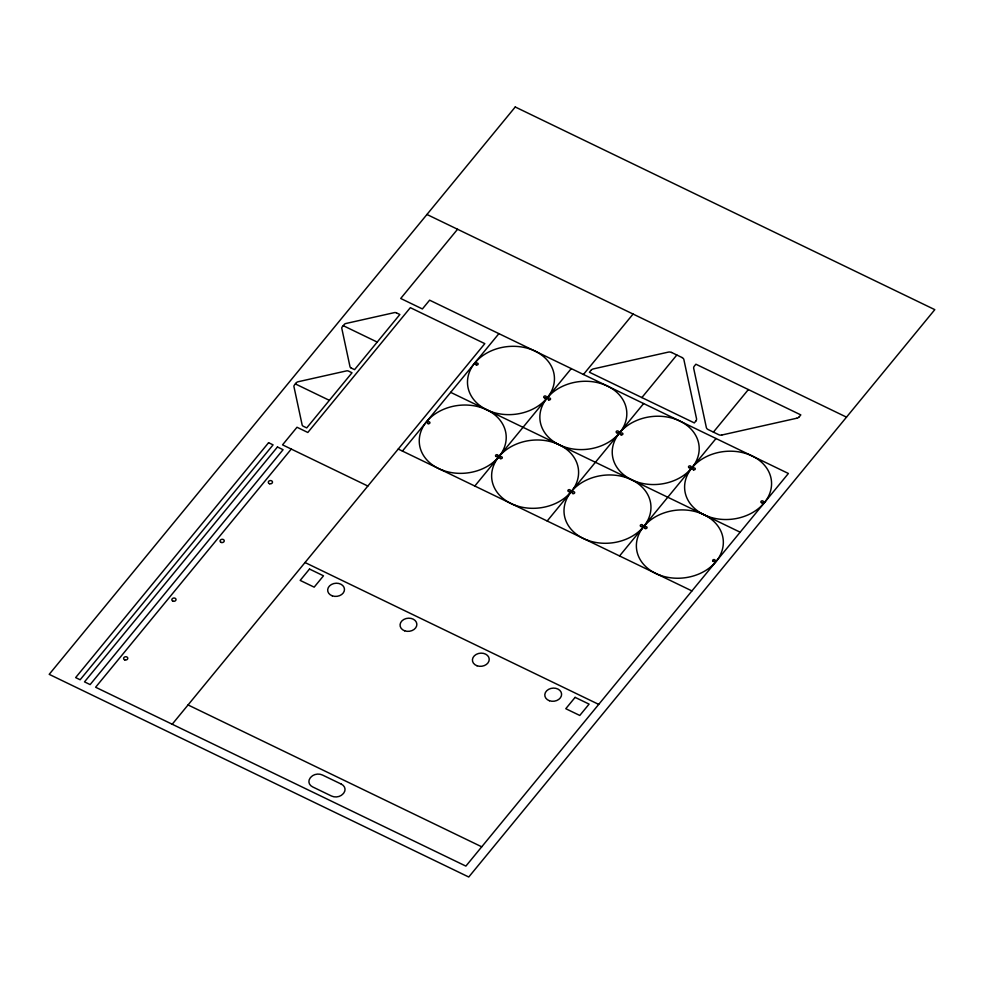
<?xml version="1.0" encoding="UTF-8"?>
<svg xmlns="http://www.w3.org/2000/svg" width="984" height="984" viewBox="0 0 984 984"><rect width="100%" height="100%" fill="white"/><g stroke="black" fill="none" stroke-linecap="round" stroke-linejoin="round"><path stroke-width="1.48" d="M457.56 229.26L400.709 298.472L422.394 308.951L429.614 300.169L788.393 473.476L465.887 866.104L95.62 687.238L291.362 448.95M172.2 724.236L484.817 343.637L410.34 307.672L307.82 432.48L296.996 427.253L282.543 444.854L367.844 486.047M402.431 451.078L498.9 333.637M474.805 486.034L571.274 368.594M583.438 374.474L633.081 314.044M590.929 370.378L589.404 372.235L694.323 422.911L695.848 421.054M641.863 397.573L676.832 355.003M547.178 521.003L643.647 403.551M713.4 432.124L748.357 389.566M619.551 555.96L716.02 438.52M799.291 416.749L800.816 414.904L695.897 364.215L694.372 366.073A4.059 3.173 -5.9 0 0 693.732 368.582L706.352 427.56A4.059 3.173 -5.9 0 0 708.16 429.565L718.652 434.657A4.059 3.173 -5.9 0 0 721.801 435.039M721.801 435.026L796.622 418.262M426.945 214.475L846.498 417.142M671.58 352.469L682.084 357.549M396.454 312.875L399.861 314.511L354.56 369.652L351.165 368.004M343.231 325.667L377.216 342.088M450.66 392.358L740.153 532.196M295.372 383.932L329.357 400.34M398.237 449.048L691.924 590.917M305.028 562.528L598.715 704.396M188.042 704.938L481.729 846.806M396.441 312.887A2.62 2.054 -5.9 0 0 394.412 312.617L345.95 323.49A2.62 2.054 -5.9 0 0 344.24 324.474L342.248 326.873A2.62 2.054 -5.9 0 0 341.829 328.496L349.997 366.7A2.62 2.054 -5.9 0 0 351.177 367.991M695.823 421.041A4.059 3.173 -5.9 0 0 696.5 418.557L683.868 359.566A4.059 3.173 -5.9 0 0 682.06 357.561M590.953 370.39A4.059 3.173 -5.9 0 1 593.598 368.852L668.419 352.1A4.059 3.173 -5.9 0 1 671.555 352.493M799.266 416.736A4.059 3.173 -5.9 0 1 796.634 418.286M515.247 106.985L49.2 674.347L468.753 877.015L934.8 309.652L515.247 106.985M296.368 382.727L294.388 385.125A2.62 2.054 -5.9 0 0 293.97 386.749L302.149 424.953A2.62 2.054 -5.9 0 0 303.318 426.257L306.713 427.917L352.001 372.776L348.594 371.128A2.62 2.054 -5.9 0 0 346.553 370.882L298.09 381.755A2.62 2.054 -5.9 0 0 296.381 382.739M268.583 442.702L75.645 677.595L80.135 679.76L273.072 444.866L268.583 442.702M277.451 446.982L84.501 681.875L90.134 684.593L283.072 449.7L277.451 446.982M309.505 569.047L300.182 580.4L314.167 587.153L323.49 575.812L309.505 569.047M575.111 697.361L565.788 708.701L579.773 715.454L589.096 704.114L575.111 697.361M341.3 784.113L322.42 774.998A8.425 6.58 -5.9 0 0 310.772 777.286A26.642 20.824 -5.9 0 0 310.095 778.123A8.425 6.58 -5.9 0 0 312.629 786.905L331.51 796.031A8.425 6.58 -5.9 0 0 343.17 793.731A26.654 20.824 -5.9 0 0 343.846 792.907A8.425 6.58 -5.9 0 0 341.3 784.113M568.592 491.52A1.267 0.984 -5.9 0 0 570.425 490.512A1.267 0.984 -5.9 0 0 568.481 489.811A1.267 0.984 -5.9 0 0 568.592 491.52M500.475 458.606A1.267 0.984 -5.9 0 0 502.307 457.597A1.267 0.984 -5.9 0 0 500.352 456.908A1.267 0.984 -5.9 0 0 500.475 458.606M515.456 505.382A43.579 34.059 -5.9 0 0 578.531 470.561A43.579 34.059 -5.9 0 0 511.336 446.527A43.579 34.059 -5.9 0 0 515.456 505.382M443.083 470.426A43.579 34.059 -5.9 0 0 506.157 435.592A43.579 34.059 -5.9 0 0 438.962 411.57A43.579 34.059 -5.9 0 0 443.083 470.426M563.684 446.662A43.579 34.059 -5.9 0 0 626.759 411.829A43.579 34.059 -5.9 0 0 559.564 387.807A43.579 34.059 -5.9 0 0 563.684 446.662M587.829 540.351A43.579 34.059 -5.9 0 0 650.904 505.518A43.579 34.059 -5.9 0 0 583.709 481.496A43.579 34.059 -5.9 0 0 587.829 540.351M496.219 456.551A1.267 0.984 -5.9 0 0 498.052 455.543A1.267 0.984 -5.9 0 0 496.108 454.854A1.267 0.984 -5.9 0 0 496.219 456.551M428.101 423.649A1.267 0.984 -5.9 0 0 429.934 422.64A1.267 0.984 -5.9 0 0 427.978 421.939A1.267 0.984 -5.9 0 0 428.101 423.649M491.311 411.706A43.579 34.059 -5.9 0 0 554.386 376.872A43.579 34.059 -5.9 0 0 487.191 352.85A43.579 34.059 -5.9 0 0 491.311 411.706M616.833 432.788A1.267 0.984 -5.9 0 0 618.653 431.779A1.267 0.984 -5.9 0 0 616.71 431.09A1.267 0.984 -5.9 0 0 616.833 432.788M548.715 399.885A1.267 0.984 -5.9 0 0 550.536 398.877A1.267 0.984 -5.9 0 0 548.592 398.176A1.267 0.984 -5.9 0 0 548.715 399.885M636.058 481.619A43.579 34.059 -5.9 0 0 699.132 446.798A43.579 34.059 -5.9 0 0 631.937 422.763A43.579 34.059 -5.9 0 0 636.058 481.619M544.459 397.831A1.267 0.984 -5.9 0 0 546.28 396.823A1.267 0.984 -5.9 0 0 544.337 396.122A1.267 0.984 -5.9 0 0 544.459 397.831M476.342 364.929A1.267 0.984 -5.9 0 0 478.162 363.92A1.267 0.984 -5.9 0 0 476.219 363.219A1.267 0.984 -5.9 0 0 476.342 364.929M761.579 502.713A1.267 0.984 -5.9 0 0 763.412 501.705A1.267 0.984 -5.9 0 0 761.456 501.004A1.267 0.984 -5.9 0 0 761.579 502.713M693.462 469.811A1.267 0.984 -5.9 0 0 695.282 468.802A1.267 0.984 -5.9 0 0 693.339 468.101A1.267 0.984 -5.9 0 0 693.462 469.811M708.431 516.588A43.579 34.059 -5.9 0 0 771.505 481.754A43.579 34.059 -5.9 0 0 704.31 457.732A43.579 34.059 -5.9 0 0 708.431 516.588M660.202 575.308A43.579 34.059 -5.9 0 0 723.277 540.474A43.579 34.059 -5.9 0 0 656.082 516.452A43.579 34.059 -5.9 0 0 660.202 575.308M689.206 467.757A1.267 0.984 -5.9 0 0 691.039 466.748A1.267 0.984 -5.9 0 0 689.083 466.047A1.267 0.984 -5.9 0 0 689.206 467.757M621.088 434.842A1.267 0.984 -5.9 0 0 622.909 433.833A1.267 0.984 -5.9 0 0 620.966 433.144A1.267 0.984 -5.9 0 0 621.088 434.842M713.339 561.433A1.267 0.984 -5.9 0 0 715.171 560.425A1.267 0.984 -5.9 0 0 713.228 559.736A1.267 0.984 -5.9 0 0 713.339 561.433M645.221 528.531A1.267 0.984 -5.9 0 0 647.054 527.522A1.267 0.984 -5.9 0 0 645.098 526.821A1.267 0.984 -5.9 0 0 645.221 528.531M640.965 526.477A1.267 0.984 -5.9 0 0 642.798 525.468A1.267 0.984 -5.9 0 0 640.855 524.767A1.267 0.984 -5.9 0 0 640.965 526.477M572.848 493.574A1.267 0.984 -5.9 0 0 574.681 492.566A1.267 0.984 -5.9 0 0 572.725 491.865A1.267 0.984 -5.9 0 0 572.848 493.574M332.284 595.849A8.425 6.58 -5.9 0 0 344.474 589.121A8.425 6.58 -5.9 0 0 331.485 584.471A8.425 6.58 -5.9 0 0 332.284 595.849M404.658 630.806A8.425 6.58 -5.9 0 0 416.847 624.077A8.425 6.58 -5.9 0 0 403.858 619.44A8.425 6.58 -5.9 0 0 404.658 630.806M477.031 665.774A8.425 6.58 -5.9 0 0 489.22 659.046A8.425 6.58 -5.9 0 0 476.231 654.397A8.425 6.58 -5.9 0 0 477.031 665.774M549.404 700.731A8.425 6.58 -5.9 0 0 561.593 694.003A8.425 6.58 -5.9 0 0 548.605 689.354A8.425 6.58 -5.9 0 0 549.404 700.731M124.734 659.883A2.103 1.648 -5.9 0 0 127.785 658.198A2.103 1.648 -5.9 0 0 124.537 657.041A2.103 1.648 -5.9 0 0 124.734 659.883M172.975 601.163A2.103 1.648 -5.9 0 0 176.025 599.477A2.103 1.648 -5.9 0 0 172.778 598.321A2.103 1.648 -5.9 0 0 172.975 601.163M221.215 542.442A2.103 1.648 -5.9 0 0 224.254 540.757A2.103 1.648 -5.9 0 0 221.006 539.601A2.103 1.648 -5.9 0 0 221.215 542.442M269.444 483.722A2.103 1.648 -5.9 0 0 272.494 482.037A2.103 1.648 -5.9 0 0 269.247 480.868A2.103 1.648 -5.9 0 0 269.444 483.722"/></g></svg>
